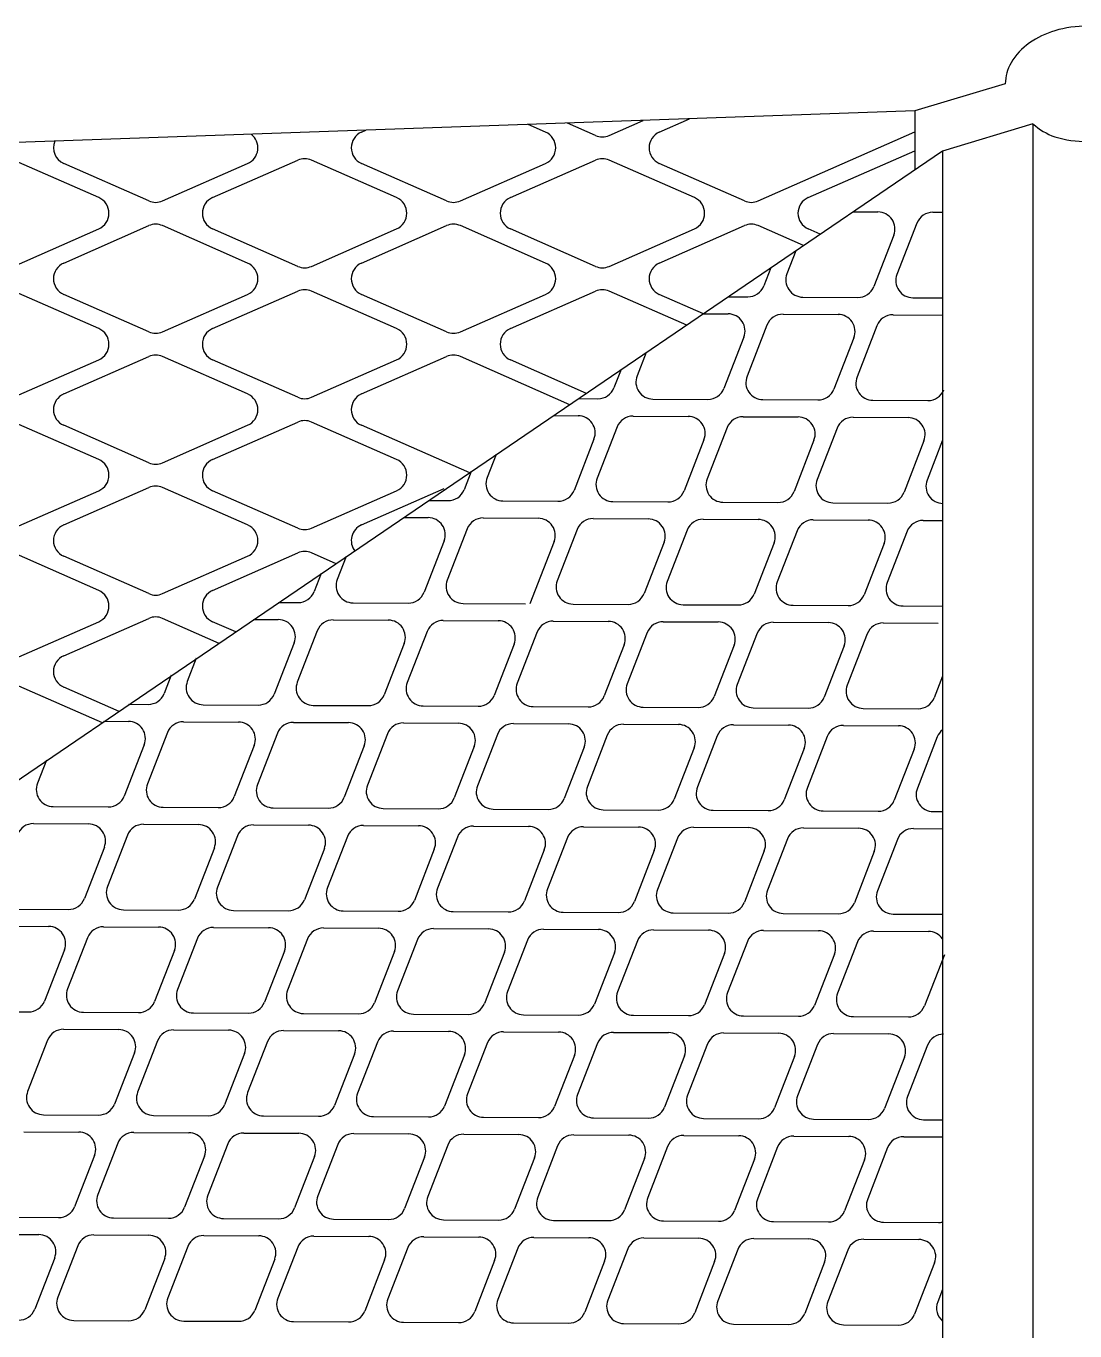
# Model space of a CAD drawing. Header units: millimetres. Extents: x 200 to 163856, y 0 to 163394.
# Drawn here: x 9710.1 to 9824.9, y 1988.7 to 2131.6 of the extents above; entities that cross this region are included whole.
import ezdxf

# ---------------------------------------------------------------- set-up
doc = ezdxf.new("R2010")
doc.units = ezdxf.units.MM
doc.header["$LTSCALE"] = 10
doc.layers.add('4', color=4, linetype='Continuous')
doc.layers.add('HAT', color=5, linetype='Continuous')

msp = doc.modelspace()

# ---------------------------------------------------------------- linework, layer by layer
at = {"layer": '4', "extrusion": (0, 0.75072, -0.660621)}
for p, q in [((9817.32288, 2125.25816), (9807.42788, 2122.2864)), ((9807.42788, 2122.2864), (9657.70256, 2117.02527)), ((9820.34579, 2120.86546), (9810.45078, 2117.89371)), ((9810.45078, 2117.89371), (9706.01376, 2046.82247))]:
    msp.add_line(p, q, dxfattribs=at)
at = {"layer": '4'}
for p, q in [((9807.42788, 2122.2864), (9807.42788, 2115.83657)), ((9820.34579, 2120.86546), (9820.34579, 1965.1241)), ((9810.45078, 2117.89371), (9810.45078, 1958.92368))]:
    msp.add_line(p, q, dxfattribs=at)
msp.add_lwpolyline([(9820.34579, 2120.86546, 0.088713631), (9822.75042, 2119.44668, 0.070947257), (9826.31387, 2118.93849, 0.070947257), (9829.87732, 2119.44668, 0.082523544), (9832.67146, 2120.78948, 0.106807954), (9834.67951, 2122.96528, 0.133921085), (9835.30486, 2125.25816, 0.133921085), (9834.67951, 2127.55103, 0.106807954), (9832.67146, 2129.72683, 0.082523544), (9829.87732, 2131.06963, 0.070947257), (9826.31387, 2131.57782, 0.070947257), (9822.75042, 2131.06963, 0.082523544), (9819.95628, 2129.72683, 0.106807954), (9817.94823, 2127.55103, 0.133921085), (9817.32288, 2125.25816, 0.131413145)], format="xyb", dxfattribs=at)
at = {"layer": 'HAT'}
for p, q in [((9766.95704, 2119.96501), (9765.06252, 2120.79774)), ((9772.43756, 2119.6042), (9769.37724, 2120.94935)), ((9773.94652, 2119.6042), (9777.66977, 2121.24074)), ((9779.42703, 2119.96501), (9782.73429, 2121.4187)), ((9746.80947, 2119.96501), (9747.28263, 2120.17298)), ((9790.2553, 2112.43574), (9807.42788, 2119.98388)), ((9795.73581, 2112.79655), (9807.42788, 2117.93575)), ((9718.0307, 2112.79655), (9708.7114, 2116.89281)), ((9723.51121, 2112.43574), (9714.19191, 2116.532)), ((9725.02018, 2112.43574), (9734.33948, 2116.532)), ((9730.50069, 2112.79655), (9739.81999, 2116.89281)), ((9750.64826, 2112.79655), (9741.32896, 2116.89281)), ((9756.12878, 2112.43574), (9746.80947, 2116.532)), ((9757.63774, 2112.43574), (9766.95704, 2116.532)), ((9763.11825, 2112.79655), (9772.43756, 2116.89281)), ((9783.26582, 2112.79655), (9773.94652, 2116.89281)), ((9788.74634, 2112.43574), (9779.42703, 2116.532)), ((9800.65962, 2111.23938), (9803.37266, 2111.22422)), ((9809.39604, 2111.19056), (9810.45078, 2111.18466)), ((9708.7114, 2105.26727), (9718.0307, 2109.36354)), ((9714.19191, 2105.62808), (9723.51121, 2109.72435)), ((9734.33948, 2105.62808), (9725.02018, 2109.72435)), ((9739.81999, 2105.26727), (9730.50069, 2109.36354)), ((9741.32896, 2105.26727), (9750.64826, 2109.36354)), ((9746.80947, 2105.62808), (9756.12878, 2109.72435)), ((9766.95704, 2105.62808), (9757.63774, 2109.72435)), ((9772.43756, 2105.26727), (9763.11825, 2109.36354)), ((9773.94652, 2105.26727), (9783.26582, 2109.36354)), ((9779.42703, 2105.62808), (9788.74634, 2109.72435)), ((9795.23182, 2107.53693), (9790.2553, 2109.72435)), ((9797.06041, 2108.78132), (9795.73581, 2109.36354)), ((9807.63838, 2109.99601), (9805.45252, 2104.38313)), ((9805.10936, 2108.66883), (9802.9235, 2103.05596)), ((9794.39029, 2106.97859), (9793.40574, 2104.45046)), ((9791.65388, 2105.11885), (9790.87673, 2103.12328)), ((9718.0307, 2098.45962), (9708.7114, 2102.55588)), ((9723.51121, 2098.09881), (9714.19191, 2102.19508)), ((9725.02018, 2098.09881), (9734.33948, 2102.19508)), ((9730.50069, 2098.45962), (9739.81999, 2102.55588)), ((9750.64826, 2098.45962), (9741.32896, 2102.55588)), ((9756.12878, 2098.09881), (9746.80947, 2102.19508)), ((9757.63774, 2098.09881), (9766.95704, 2102.19508)), ((9763.11825, 2098.45962), (9772.43756, 2102.55588)), ((9782.43173, 2098.82624), (9773.94652, 2102.55588)), ((9784.26031, 2100.07063), (9779.42703, 2102.19508)), ((9786.97754, 2101.94069), (9789.11906, 2101.92873)), ((9795.14245, 2101.89507), (9801.16584, 2101.86141)), ((9807.18923, 2101.82774), (9810.45078, 2101.80952)), ((9784.24112, 2100.08096), (9786.95416, 2100.0658)), ((9792.97755, 2100.03214), (9799.00093, 2099.99847)), ((9805.02432, 2099.96481), (9810.45078, 2099.93449)), ((9791.21988, 2098.83758), (9789.03402, 2093.22471)), ((9803.26666, 2098.77026), (9801.0808, 2093.15739)), ((9788.69087, 2097.51041), (9786.50501, 2091.89753)), ((9800.73764, 2097.44309), (9798.55178, 2091.83021)), ((9708.7114, 2090.93035), (9718.0307, 2095.02661)), ((9714.19191, 2091.29115), (9723.51121, 2095.38742)), ((9734.33948, 2091.29115), (9725.02018, 2095.38742)), ((9739.81999, 2090.93035), (9730.50069, 2095.02661)), ((9741.32896, 2090.93035), (9750.64826, 2095.02661)), ((9746.80947, 2091.29115), (9756.12878, 2095.38742)), ((9769.63163, 2090.11555), (9757.63774, 2095.38742)), ((9771.46022, 2091.35993), (9763.11825, 2095.02661)), ((9777.9718, 2095.82017), (9776.98725, 2093.29203)), ((9775.23538, 2093.96043), (9774.45823, 2091.96486)), ((9770.55904, 2090.78227), (9772.70057, 2090.7703)), ((9778.72396, 2090.73664), (9784.74734, 2090.70298)), ((9790.77073, 2090.66932), (9796.79412, 2090.63566)), ((9802.8175, 2090.602), (9808.84089, 2090.56834)), ((9718.0307, 2084.12269), (9708.7114, 2088.21895)), ((9723.51121, 2083.76188), (9714.19191, 2087.85815)), ((9725.02018, 2083.76188), (9734.33948, 2087.85815)), ((9730.50069, 2084.12269), (9739.81999, 2088.21895)), ((9750.64826, 2084.12269), (9741.32896, 2088.21895)), ((9758.66012, 2082.64924), (9746.80947, 2087.85815)), ((9767.82263, 2088.92253), (9770.53566, 2088.90737)), ((9774.80139, 2087.67916), (9772.61553, 2082.06629)), ((9776.55905, 2088.87371), (9782.58244, 2088.84005)), ((9786.84816, 2087.61184), (9784.6623, 2081.99897)), ((9788.60583, 2088.80639), (9794.62921, 2088.77273)), ((9800.6526, 2088.73907), (9806.67599, 2088.70541)), ((9772.27237, 2086.35198), (9770.08651, 2080.73911)), ((9784.31915, 2086.28466), (9782.13328, 2080.67179)), ((9796.36592, 2086.21734), (9794.18006, 2080.60447)), ((9798.89494, 2087.54452), (9796.70908, 2081.93164)), ((9810.45078, 2086.21659), (9808.75585, 2081.86432)), ((9808.41269, 2086.15002), (9806.22683, 2080.53715)), ((9761.5533, 2084.66174), (9760.56875, 2082.13361)), ((9758.81689, 2082.80201), (9758.03974, 2080.80643)), ((9708.7114, 2076.59342), (9718.0307, 2080.68968)), ((9714.19191, 2076.95423), (9723.51121, 2081.05049)), ((9734.33948, 2076.95423), (9725.02018, 2081.05049)), ((9739.81999, 2076.59342), (9730.50069, 2080.68968)), ((9741.32896, 2076.59342), (9750.64826, 2080.68968)), ((9746.80947, 2076.95423), (9755.8576, 2080.9313)), ((9754.14055, 2079.62385), (9756.28207, 2079.61188)), ((9762.30546, 2079.57822), (9768.32885, 2079.54456)), ((9774.35223, 2079.5109), (9780.37562, 2079.47724)), ((9786.39901, 2079.44358), (9792.4224, 2079.40992)), ((9798.44578, 2079.37625), (9804.46917, 2079.34259)), ((9751.40413, 2077.76411), (9754.11717, 2077.74895)), ((9760.14056, 2077.71529), (9766.16394, 2077.68163)), ((9772.18733, 2077.64797), (9778.21072, 2077.61431)), ((9758.38289, 2076.52074), (9756.19703, 2070.90786)), ((9770.42967, 2076.45341), (9768.24381, 2070.84054)), ((9782.47644, 2076.38609), (9780.29058, 2070.77322)), ((9784.2341, 2077.58064), (9790.25749, 2077.54698)), ((9794.52322, 2076.31877), (9792.33735, 2070.7059)), ((9796.28088, 2077.51332), (9802.30427, 2077.47966)), ((9806.56999, 2076.25145), (9804.38413, 2070.63858)), ((9808.32765, 2077.446), (9810.45078, 2077.43414)), ((9755.85388, 2075.19356), (9753.66802, 2069.58069)), ((9767.90065, 2075.12624), (9765.2466, 2068.31115)), ((9779.94742, 2075.05892), (9777.76156, 2069.44604)), ((9791.9942, 2074.99159), (9789.80834, 2069.37872)), ((9804.04097, 2074.92427), (9801.85511, 2069.3114)), ((9718.0307, 2069.78576), (9708.7114, 2073.88203)), ((9723.51121, 2069.42495), (9714.19191, 2073.52122)), ((9725.02018, 2069.42495), (9734.33948, 2073.52122)), ((9730.50069, 2069.78576), (9739.81999, 2073.88203)), ((9744.03144, 2072.69416), (9741.32896, 2073.88203)), ((9745.13481, 2073.50332), (9744.15026, 2070.97518)), ((9742.39839, 2071.64358), (9741.62124, 2069.64801)), ((9737.72205, 2068.46542), (9739.86358, 2068.45346)), ((9745.88697, 2068.41979), (9751.91035, 2068.38613)), ((9757.93374, 2068.35247), (9764.76946, 2068.31427)), ((9769.98051, 2068.28515), (9776.0039, 2068.25149)), ((9782.02729, 2068.21783), (9788.05067, 2068.18417)), ((9794.07406, 2068.15051), (9800.09745, 2068.11685)), ((9806.12084, 2068.08319), (9810.45078, 2068.05899)), ((9708.7114, 2062.25649), (9718.0307, 2066.35276)), ((9714.19191, 2062.6173), (9723.51121, 2066.71356)), ((9731.23134, 2063.98347), (9725.02018, 2066.71356)), ((9733.05992, 2065.22785), (9730.50069, 2066.35276)), ((9734.98563, 2066.60569), (9737.69867, 2066.59052)), ((9743.72206, 2066.55686), (9749.74545, 2066.5232)), ((9755.76883, 2066.48954), (9761.79222, 2066.45588)), ((9767.81561, 2066.42222), (9773.839, 2066.38856)), ((9779.86238, 2066.3549), (9785.88577, 2066.32124)), ((9791.90916, 2066.28758), (9797.93254, 2066.25392)), ((9803.95593, 2066.22026), (9809.97932, 2066.1866)), ((9741.9644, 2065.36231), (9739.77854, 2059.74944)), ((9754.01117, 2065.29499), (9751.82531, 2059.68212)), ((9766.05795, 2065.22767), (9763.87209, 2059.6148)), ((9778.10472, 2065.16035), (9775.91886, 2059.54748)), ((9790.15149, 2065.09303), (9787.96563, 2059.48015)), ((9802.19827, 2065.02571), (9800.01241, 2059.41283)), ((9739.43538, 2064.03513), (9737.24952, 2058.42226)), ((9751.48215, 2063.96781), (9749.29629, 2058.35494)), ((9763.52893, 2063.90049), (9761.34307, 2058.28762)), ((9775.5757, 2063.83317), (9773.38984, 2058.2203)), ((9787.62248, 2063.76585), (9785.43662, 2058.15298)), ((9799.66925, 2063.69853), (9797.48339, 2058.08566)), ((9728.71631, 2062.3449), (9727.73176, 2059.81676)), ((9725.9799, 2060.48516), (9725.20275, 2058.48958)), ((9718.43124, 2055.27278), (9708.7114, 2059.5451)), ((9720.25983, 2056.51716), (9714.19191, 2059.18429)), ((9810.45078, 2060.38231), (9809.53016, 2058.01833)), ((9721.30356, 2057.307), (9723.44508, 2057.29503)), ((9729.46847, 2057.26137), (9735.49186, 2057.22771)), ((9741.51524, 2057.19405), (9747.53863, 2057.16039)), ((9753.56202, 2057.12673), (9759.58541, 2057.09307)), ((9765.60879, 2057.05941), (9771.63218, 2057.02575)), ((9777.65557, 2056.99209), (9783.67895, 2056.95843)), ((9789.70234, 2056.92476), (9795.72573, 2056.8911)), ((9801.74911, 2056.85744), (9807.7725, 2056.82378)), ((9718.56714, 2055.44726), (9721.28018, 2055.4321)), ((9727.30356, 2055.39844), (9733.32695, 2055.36478)), ((9739.35034, 2055.33112), (9745.37373, 2055.29746)), ((9751.39711, 2055.2638), (9757.4205, 2055.23014)), ((9763.44389, 2055.19648), (9769.46727, 2055.16282)), ((9775.49066, 2055.12915), (9781.51405, 2055.09549)), ((9787.53744, 2055.06183), (9793.56082, 2055.02817)), ((9799.58421, 2054.99451), (9805.6076, 2054.96085)), ((9725.5459, 2054.20389), (9723.36004, 2048.59102)), ((9737.59268, 2054.13657), (9735.40682, 2048.52369)), ((9749.63945, 2054.06925), (9747.45359, 2048.45637)), ((9761.68622, 2054.00192), (9759.50036, 2048.38905)), ((9773.733, 2053.9346), (9771.54714, 2048.32173)), ((9785.77977, 2053.86728), (9783.59391, 2048.25441)), ((9797.82655, 2053.79996), (9795.64069, 2048.18709)), ((9809.87332, 2053.73264), (9807.68746, 2048.11977)), ((9723.01688, 2052.87671), (9720.83102, 2047.26384)), ((9735.06366, 2052.80939), (9732.8778, 2047.19652)), ((9747.11043, 2052.74207), (9744.92457, 2047.1292)), ((9759.15721, 2052.67475), (9756.97135, 2047.06187)), ((9771.20398, 2052.60743), (9769.01812, 2046.99455)), ((9783.25076, 2052.5401), (9781.0649, 2046.92723)), ((9795.29753, 2052.47278), (9793.11167, 2046.85991)), ((9807.3443, 2052.40546), (9805.15844, 2046.79259)), ((9712.29782, 2051.18647), (9711.31327, 2048.65834)), ((9713.04997, 2046.10295), (9719.07336, 2046.06929)), ((9725.09675, 2046.03563), (9731.12014, 2046.00197)), ((9737.14352, 2045.9683), (9743.16691, 2045.93464)), ((9749.1903, 2045.90098), (9755.21368, 2045.86732)), ((9761.23707, 2045.83366), (9767.26046, 2045.8)), ((9773.28385, 2045.76634), (9779.30723, 2045.73268)), ((9785.33062, 2045.69902), (9791.35401, 2045.66536)), ((9797.37739, 2045.6317), (9803.40078, 2045.59804)), ((9809.42417, 2045.56438), (9810.45078, 2045.55864)), ((9710.88507, 2044.24002), (9716.90846, 2044.20636)), ((9722.93184, 2044.17269), (9728.95523, 2044.13903)), ((9734.97862, 2044.10537), (9741.002, 2044.07171)), ((9747.02539, 2044.03805), (9753.04878, 2044.00439)), ((9759.07217, 2043.97073), (9765.09555, 2043.93707)), ((9771.11894, 2043.90341), (9777.14233, 2043.86975)), ((9783.16571, 2043.83609), (9789.1891, 2043.80243)), ((9795.21249, 2043.76877), (9801.23588, 2043.73511)), ((9807.25926, 2043.70145), (9810.45078, 2043.68361)), ((9721.17418, 2042.97814), (9718.98832, 2037.36527)), ((9733.22095, 2042.91082), (9731.03509, 2037.29795)), ((9745.26773, 2042.8435), (9743.08187, 2037.23063)), ((9757.3145, 2042.77618), (9755.12864, 2037.16331)), ((9769.36128, 2042.70886), (9767.17542, 2037.09598)), ((9781.40805, 2042.64154), (9779.22219, 2037.02866)), ((9793.45483, 2042.57422), (9791.26896, 2036.96134)), ((9805.5016, 2042.50689), (9803.31574, 2036.89402)), ((9718.64516, 2041.65097), (9716.4593, 2036.03809)), ((9730.69194, 2041.58364), (9728.50608, 2035.97077)), ((9742.73871, 2041.51632), (9740.55285, 2035.90345)), ((9754.78549, 2041.449), (9752.59963, 2035.83613)), ((9766.83226, 2041.38168), (9764.6464, 2035.76881)), ((9778.87903, 2041.31436), (9776.69317, 2035.70149)), ((9790.92581, 2041.24704), (9788.73995, 2035.63417)), ((9802.97258, 2041.17972), (9800.78672, 2035.56684)), ((9708.67825, 2034.8772), (9714.70164, 2034.84354)), ((9720.72503, 2034.80988), (9726.74841, 2034.77622)), ((9732.7718, 2034.74256), (9738.79519, 2034.7089)), ((9744.81858, 2034.67524), (9750.84196, 2034.64158)), ((9756.86535, 2034.60792), (9762.88874, 2034.57426)), ((9768.91212, 2034.5406), (9774.93551, 2034.50694)), ((9780.9589, 2034.47327), (9786.98228, 2034.43961)), ((9793.00567, 2034.40595), (9799.02906, 2034.37229)), ((9805.05245, 2034.33863), (9810.45078, 2034.30846)), ((9706.51335, 2033.01427), (9712.53674, 2032.98061)), ((9718.56012, 2032.94695), (9724.58351, 2032.91329)), ((9730.6069, 2032.87963), (9736.63028, 2032.84597)), ((9742.65367, 2032.81231), (9748.67706, 2032.77865)), ((9754.70044, 2032.74499), (9760.72383, 2032.71133)), ((9766.74722, 2032.67766), (9772.77061, 2032.644)), ((9778.79399, 2032.61034), (9784.81738, 2032.57668)), ((9790.84077, 2032.54302), (9796.86415, 2032.50936)), ((9802.88754, 2032.4757), (9808.91093, 2032.44204)), ((9716.80246, 2031.7524), (9714.6166, 2026.13952)), ((9728.84923, 2031.68508), (9726.66337, 2026.0722)), ((9740.89601, 2031.61775), (9738.71015, 2026.00488)), ((9752.94278, 2031.55043), (9750.75692, 2025.93756)), ((9764.98956, 2031.48311), (9762.8037, 2025.87024)), ((9777.03633, 2031.41579), (9774.85047, 2025.80292)), ((9789.0831, 2031.34847), (9786.89724, 2025.7356)), ((9801.12988, 2031.28115), (9798.94402, 2025.66828)), ((9714.27344, 2030.42522), (9712.08758, 2024.81235)), ((9726.32022, 2030.3579), (9724.13436, 2024.74503)), ((9738.36699, 2030.29058), (9736.18113, 2024.67771)), ((9750.41376, 2030.22326), (9748.2279, 2024.61038)), ((9762.46054, 2030.15594), (9760.27468, 2024.54306)), ((9774.50731, 2030.08861), (9772.32145, 2024.47574)), ((9786.55409, 2030.02129), (9784.36823, 2024.40842)), ((9798.60086, 2029.95397), (9796.415, 2024.3411)), ((9810.64764, 2029.88665), (9808.46177, 2024.27378)), ((9704.30653, 2023.65146), (9710.32992, 2023.6178)), ((9716.35331, 2023.58414), (9722.37669, 2023.55047)), ((9728.40008, 2023.51681), (9734.42347, 2023.48315)), ((9740.44685, 2023.44949), (9746.47024, 2023.41583)), ((9752.49363, 2023.38217), (9758.51702, 2023.34851)), ((9764.5404, 2023.31485), (9770.56379, 2023.28119)), ((9776.58718, 2023.24753), (9782.61056, 2023.21387)), ((9788.63395, 2023.18021), (9794.65734, 2023.14655)), ((9800.68072, 2023.11289), (9806.70411, 2023.07923)), ((9712.43074, 2020.52665), (9710.24488, 2014.91378)), ((9714.1884, 2021.7212), (9720.21179, 2021.68754)), ((9724.47751, 2020.45933), (9722.29165, 2014.84646)), ((9726.23518, 2021.65388), (9732.25856, 2021.62022)), ((9738.28195, 2021.58656), (9744.30534, 2021.5529)), ((9750.32872, 2021.51924), (9756.35211, 2021.48558)), ((9762.3755, 2021.45192), (9768.39888, 2021.41826)), ((9774.42227, 2021.3846), (9780.44566, 2021.35094)), ((9786.46905, 2021.31728), (9792.49243, 2021.28362)), ((9798.51582, 2021.24996), (9804.53921, 2021.2163)), ((9721.9485, 2019.13215), (9719.76263, 2013.51928)), ((9733.99527, 2019.06483), (9731.80941, 2013.45196)), ((9736.52429, 2020.39201), (9734.33843, 2014.77914)), ((9748.57106, 2020.32469), (9746.3852, 2014.71182)), ((9760.61783, 2020.25737), (9758.43197, 2014.64449)), ((9772.66461, 2020.19005), (9770.47875, 2014.57717)), ((9784.71138, 2020.12272), (9782.52552, 2014.50985)), ((9796.75816, 2020.0554), (9794.5723, 2014.44253)), ((9808.80493, 2019.98808), (9806.61907, 2014.37521)), ((9746.04204, 2018.99751), (9743.85618, 2013.38464)), ((9758.08882, 2018.93019), (9755.90296, 2013.31732)), ((9770.13559, 2018.86287), (9767.94973, 2013.25)), ((9782.18237, 2018.79555), (9779.99651, 2013.18268)), ((9794.22914, 2018.72823), (9792.04328, 2013.11535)), ((9806.27591, 2018.66091), (9804.09005, 2013.04803)), ((9711.98158, 2012.35839), (9718.00497, 2012.32473)), ((9724.02836, 2012.29107), (9730.05175, 2012.25741)), ((9736.07513, 2012.22375), (9742.09852, 2012.19009)), ((9748.12191, 2012.15643), (9754.14529, 2012.12277)), ((9760.16868, 2012.08911), (9766.19207, 2012.05544)), ((9772.21546, 2012.02178), (9778.23884, 2011.98812)), ((9784.26223, 2011.95446), (9790.28562, 2011.9208)), ((9796.309, 2011.88714), (9802.33239, 2011.85348)), ((9709.81668, 2010.49546), (9715.84007, 2010.4618)), ((9808.35578, 2011.81982), (9810.45078, 2011.80811)), ((9720.10579, 2009.23359), (9717.91993, 2003.62071)), ((9721.86345, 2010.42814), (9727.88684, 2010.39448)), ((9732.15257, 2009.16626), (9729.9667, 2003.55339)), ((9733.91023, 2010.36082), (9739.93362, 2010.32716)), ((9744.19934, 2009.09894), (9742.01348, 2003.48607)), ((9745.957, 2010.2935), (9751.98039, 2010.25983)), ((9756.24611, 2009.03162), (9754.06025, 2003.41875)), ((9758.00378, 2010.22617), (9764.02716, 2010.19251)), ((9770.05055, 2010.15885), (9776.07394, 2010.12519)), ((9782.09732, 2010.09153), (9788.12071, 2010.05787)), ((9794.1441, 2010.02421), (9800.16749, 2009.99055)), ((9806.19087, 2009.95689), (9810.45078, 2009.93308)), ((9717.57677, 2007.90641), (9715.39091, 2002.29354)), ((9729.62355, 2007.83909), (9727.43769, 2002.22622)), ((9741.67032, 2007.77177), (9739.48446, 2002.15889)), ((9753.7171, 2007.70445), (9751.53124, 2002.09157)), ((9765.76387, 2007.63712), (9763.57801, 2002.02425)), ((9768.29289, 2008.9643), (9766.10703, 2003.35143)), ((9780.33966, 2008.89698), (9778.1538, 2003.28411)), ((9792.38644, 2008.82966), (9790.20058, 2003.21679)), ((9804.43321, 2008.76234), (9802.24735, 2003.14946)), ((9777.81064, 2007.5698), (9775.62478, 2001.95693)), ((9789.85742, 2007.50248), (9787.67156, 2001.88961)), ((9801.90419, 2007.43516), (9799.71833, 2001.82229)), ((9707.60986, 2001.13265), (9713.63325, 2001.09898)), ((9719.65664, 2001.06532), (9725.68002, 2001.03166)), ((9731.70341, 2000.998), (9737.7268, 2000.96434)), ((9743.75019, 2000.93068), (9749.77357, 2000.89702)), ((9755.79696, 2000.86336), (9761.82035, 2000.8297)), ((9767.84373, 2000.79604), (9773.86712, 2000.76238)), ((9779.89051, 2000.72872), (9785.9139, 2000.69506)), ((9791.93728, 2000.6614), (9797.96067, 2000.62774)), ((9803.98406, 2000.59408), (9810.00744, 2000.56041)), ((9705.44496, 1999.26971), (9711.46835, 1999.23605)), ((9717.49173, 1999.20239), (9723.51512, 1999.16873)), ((9729.53851, 1999.13507), (9735.56189, 1999.10141)), ((9741.58528, 1999.06775), (9747.60867, 1999.03409)), ((9715.73407, 1998.00784), (9713.54821, 1992.39497)), ((9727.78084, 1997.94052), (9725.59498, 1992.32765)), ((9739.82762, 1997.8732), (9737.64176, 1992.26033)), ((9751.87439, 1997.80588), (9749.68853, 1992.193)), ((9753.63206, 1999.00043), (9759.65544, 1998.96677)), ((9763.92117, 1997.73856), (9761.73531, 1992.12568)), ((9765.67883, 1998.93311), (9771.70222, 1998.89945)), ((9775.96794, 1997.67123), (9773.78208, 1992.05836)), ((9777.7256, 1998.86579), (9783.74899, 1998.83213)), ((9788.01471, 1997.60391), (9785.82885, 1991.99104)), ((9789.77238, 1998.79847), (9795.79576, 1998.7648)), ((9801.81915, 1998.73114), (9807.84254, 1998.69748)), ((9713.20505, 1996.68066), (9711.01919, 1991.06779)), ((9725.25183, 1996.61334), (9723.06597, 1991.00047)), ((9737.2986, 1996.54602), (9735.11274, 1990.93315)), ((9749.34538, 1996.4787), (9747.15951, 1990.86583)), ((9761.39215, 1996.41138), (9759.20629, 1990.79851)), ((9773.43892, 1996.34406), (9771.25306, 1990.73119)), ((9785.4857, 1996.27674), (9783.29984, 1990.66386)), ((9797.53247, 1996.20942), (9795.34661, 1990.59654)), ((9800.06149, 1997.53659), (9797.87563, 1991.92372)), ((9809.57925, 1996.14209), (9807.39339, 1990.52922)), ((9810.45078, 1993.21318), (9809.9224, 1991.8564)), ((9715.28492, 1989.83958), (9721.3083, 1989.80592)), ((9727.33169, 1989.77226), (9733.35508, 1989.7386)), ((9739.37846, 1989.70494), (9745.40185, 1989.67128)), ((9751.42524, 1989.63762), (9757.44863, 1989.60395)), ((9763.47201, 1989.57029), (9769.4954, 1989.53663)), ((9775.51879, 1989.50297), (9781.54217, 1989.46931)), ((9787.56556, 1989.43565), (9793.58895, 1989.40199)), ((9799.61234, 1989.36833), (9805.63572, 1989.33467))]:
    msp.add_line(p, q, dxfattribs=at)
for centre, start, end in [((9733.585, 2118.24851), 293.7277118, 52.2956156), ((9747.56395, 2118.24851), 113.7277118, 246.2722882), ((9766.20256, 2118.24851), 293.7277118, 66.2722882), ((9773.19204, 2121.32071), 246.2722882, 293.7277118), ((9780.18152, 2118.24851), 113.7277118, 246.2722882), ((9714.94639, 2118.24851), 157.169692, 246.2722882), ((9740.57448, 2115.17631), 66.2722882, 113.7277118), ((9773.19204, 2115.17631), 66.2722882, 113.7277119), ((9717.27622, 2111.08004), 293.7277118, 66.2722882), ((9724.2657, 2114.15224), 246.2722882, 293.7277118), ((9731.25517, 2111.08004), 113.7277118, 246.2722882), ((9749.89378, 2111.08004), 293.7277118, 66.2722882), ((9756.88326, 2114.15224), 246.2722882, 293.7277118), ((9763.87273, 2111.08004), 113.7277118, 246.2722882), ((9782.51134, 2111.08004), 293.7277118, 66.2722882), ((9789.50082, 2114.15224), 246.2722882, 293.7277118), ((9796.4903, 2111.08004), 113.7277118, 246.2722882), ((9803.36218, 2109.34925), 338.722217, 89.6798161), ((9809.38556, 2109.31559), 89.6798161, 158.722217), ((9724.2657, 2108.00784), 66.2722882, 113.7277118), ((9756.88326, 2108.00784), 66.2722882, 113.7277118), ((9789.50082, 2108.00784), 66.2722882, 113.7277118), ((9714.94639, 2103.91158), 113.7277118, 246.2722882), ((9733.585, 2103.91158), 293.7277118, 66.2722882), ((9740.57448, 2106.98378), 246.2722882, 293.7277118), ((9747.56395, 2103.91158), 113.7277118, 246.2722882), ((9766.20256, 2103.91158), 293.7277118, 66.2722882), ((9773.19204, 2106.98378), 246.2722882, 293.7277117), ((9780.18152, 2103.91158), 113.7277118, 246.2722882), ((9795.15293, 2103.77004), 158.722217, 269.6798161), ((9807.1997, 2103.70272), 158.722217, 269.6798161), ((9740.57448, 2100.83938), 66.2722882, 113.7277118), ((9773.19204, 2100.83938), 66.2722882, 113.7277118), ((9789.12954, 2103.8037), 269.6798161, 338.722217), ((9801.17632, 2103.73638), 269.6798161, 338.722217), ((9786.94368, 2098.19082), 338.722217, 89.6798161), ((9792.96707, 2098.15716), 89.6798161, 158.722217), ((9798.99046, 2098.1235), 338.722217, 89.6798161), ((9805.01384, 2098.08984), 89.6798161, 158.722217), ((9717.27622, 2096.74311), 293.7277118, 66.2722882), ((9724.2657, 2099.81531), 246.2722882, 293.7277118), ((9731.25517, 2096.74311), 113.7277118, 246.2722882), ((9749.89378, 2096.74311), 293.7277118, 66.2722882), ((9756.88326, 2099.81531), 246.2722883, 293.7277118), ((9763.87273, 2096.74311), 113.7277118, 246.2722882), ((9724.2657, 2093.67092), 66.2722882, 113.7277118), ((9756.88326, 2093.67092), 66.2722882, 113.7277118), ((9772.71105, 2092.64527), 269.6798161, 338.722217), ((9778.73443, 2092.61161), 158.722217, 269.6798161), ((9784.75782, 2092.57795), 269.6798161, 338.722217), ((9790.78121, 2092.54429), 158.722217, 269.6798161), ((9802.82798, 2092.47697), 158.722217, 269.6798161), ((9714.94639, 2089.57465), 113.7277118, 246.2722882), ((9733.585, 2089.57465), 293.7277118, 66.2722882), ((9740.57448, 2092.64685), 246.2722882, 293.7277117), ((9747.56395, 2089.57465), 113.7277118, 246.2722882), ((9796.8046, 2092.51063), 269.6798161, 338.722217), ((9808.85137, 2092.44331), 269.6798161, 338.722217), ((9740.57448, 2086.50245), 66.2722882, 113.7277118), ((9770.52519, 2087.0324), 338.722217, 89.6798161), ((9776.54857, 2086.99874), 89.6798161, 158.722217), ((9782.57196, 2086.96508), 338.722217, 89.6798161), ((9788.59535, 2086.93142), 89.6798161, 158.722217), ((9794.61873, 2086.89776), 338.722217, 89.6798161), ((9800.64212, 2086.8641), 89.6798161, 158.722217), ((9806.66551, 2086.83044), 338.722217, 89.6798161), ((9717.27622, 2082.40619), 293.7277118, 66.2722882), ((9724.2657, 2085.47839), 246.2722882, 293.7277118), ((9731.25517, 2082.40619), 113.7277118, 246.2722882), ((9749.89378, 2082.40619), 293.7277118, 66.2722882), ((9762.31594, 2081.45319), 158.722217, 269.6798161), ((9774.36271, 2081.38587), 158.722217, 269.6798161), ((9786.40949, 2081.31855), 158.722217, 269.6798161), ((9798.45626, 2081.25123), 158.722217, 269.6798161), ((9724.2657, 2079.33399), 66.2722882, 113.7277118), ((9756.29255, 2081.48685), 269.6798161, 338.722217), ((9768.33933, 2081.41953), 269.6798161, 338.722217), ((9780.3861, 2081.35221), 269.6798161, 338.722217), ((9792.43287, 2081.28489), 269.6798161, 338.722217), ((9804.47965, 2081.21756), 269.6798161, 338.722217), ((9810.50304, 2081.1839), 158.722217, 269.6798161), ((9754.10669, 2075.87398), 338.722217, 89.6798161), ((9760.13008, 2075.84032), 89.6798161, 158.722217), ((9766.15346, 2075.80666), 338.722217, 89.6798161), ((9772.17685, 2075.773), 89.6798161, 158.722217), ((9778.20024, 2075.73933), 338.722217, 89.6798161), ((9714.94639, 2075.23772), 113.7277118, 246.2722882), ((9733.585, 2075.23772), 293.7277118, 66.2722882), ((9740.57448, 2078.30992), 246.2722882, 293.7277118), ((9747.56395, 2075.23772), 113.7277118, 217.7653636), ((9784.22363, 2075.70567), 89.6798161, 158.722217), ((9790.24701, 2075.67201), 338.722217, 89.6798161), ((9796.2704, 2075.63835), 89.6798161, 158.722217), ((9802.29379, 2075.60469), 338.722217, 89.6798161), ((9808.31717, 2075.57103), 89.6798161, 158.722217), ((9740.57448, 2072.16552), 66.2722882, 113.7277118), ((9745.89744, 2070.29477), 158.722217, 269.6798161), ((9757.94422, 2070.22744), 158.722217, 269.6798161), ((9769.99099, 2070.16012), 158.722217, 269.6798161), ((9782.03777, 2070.0928), 158.722217, 269.6798161), ((9794.08454, 2070.02548), 158.722217, 269.6798161), ((9806.13131, 2069.95816), 158.722217, 269.6798161), ((9717.27622, 2068.06926), 293.7277118, 66.2722882), ((9724.2657, 2071.14146), 246.2722884, 293.7277118), ((9731.25517, 2068.06926), 113.7277118, 246.2722882), ((9739.87406, 2070.32843), 269.6798161, 338.722217), ((9751.92083, 2070.2611), 269.6798161, 338.722217), ((9776.01438, 2070.12646), 269.6798161, 338.722217), ((9788.06115, 2070.05914), 269.6798161, 338.722217), ((9800.10793, 2069.99182), 269.6798161, 338.722217), ((9724.2657, 2064.99706), 66.2722882, 113.7277118), ((9737.6882, 2064.71555), 338.722217, 89.6798161), ((9743.71158, 2064.68189), 89.6798161, 158.722217), ((9749.73497, 2064.64823), 338.722217, 89.6798161), ((9755.75836, 2064.61457), 89.6798161, 158.722217), ((9761.78174, 2064.58091), 338.722217, 89.6798161), ((9767.80513, 2064.54725), 89.6798161, 158.722217), ((9773.82852, 2064.51359), 338.722217, 89.6798161), ((9779.8519, 2064.47993), 89.6798161, 158.722217), ((9785.87529, 2064.44627), 338.722217, 89.6798161), ((9791.89868, 2064.41261), 89.6798161, 158.722217), ((9797.92207, 2064.37895), 338.722217, 89.6798161), ((9803.94545, 2064.34529), 89.6798161, 158.722217), ((9714.94639, 2060.90079), 113.7277118, 246.2722882), ((9729.47895, 2059.13634), 158.722217, 269.6798161), ((9741.52572, 2059.06902), 158.722217, 269.6798161), ((9753.5725, 2059.0017), 158.722217, 269.6798161), ((9765.61927, 2058.93438), 158.722217, 269.6798161), ((9777.66604, 2058.86706), 158.722217, 269.6798161), ((9789.71282, 2058.79974), 158.722217, 269.6798161), ((9801.75959, 2058.73241), 158.722217, 269.6798161), ((9723.45556, 2059.17), 269.6798161, 338.722217), ((9735.50233, 2059.10268), 269.6798161, 338.722217), ((9747.54911, 2059.03536), 269.6798161, 338.722217), ((9759.59588, 2058.96804), 269.6798161, 338.722217), ((9771.64266, 2058.90072), 269.6798161, 338.722217), ((9783.68943, 2058.8334), 269.6798161, 338.722217), ((9795.73621, 2058.76607), 269.6798161, 338.722217), ((9807.78298, 2058.69875), 269.6798161, 338.722217), ((9721.2697, 2053.55713), 338.722217, 89.6798161), ((9727.29309, 2053.52347), 89.6798161, 158.722217), ((9733.31647, 2053.48981), 338.722217, 89.6798161), ((9739.33986, 2053.45615), 89.6798161, 158.722217), ((9745.36325, 2053.42249), 338.722217, 89.6798161), ((9751.38664, 2053.38883), 89.6798161, 158.722217), ((9757.41002, 2053.35517), 338.722217, 89.6798161), ((9763.43341, 2053.32151), 89.6798161, 158.722217), ((9769.4568, 2053.28784), 338.722217, 89.6798161), ((9775.48018, 2053.25418), 89.6798161, 158.722217), ((9781.50357, 2053.22052), 338.722217, 89.6798161), ((9787.52696, 2053.18686), 89.6798161, 158.722217), ((9793.55034, 2053.1532), 338.722217, 89.6798161), ((9799.57373, 2053.11954), 89.6798161, 158.722217), ((9805.59712, 2053.08588), 338.722217, 89.6798161), ((9811.62051, 2053.05222), 128.5979372, 158.722217), ((9713.06045, 2047.97792), 158.722217, 269.6798161), ((9725.10723, 2047.9106), 158.722217, 269.6798161), ((9737.154, 2047.84328), 158.722217, 269.6798161), ((9749.20077, 2047.77595), 158.722217, 269.6798161), ((9761.24755, 2047.70863), 158.722217, 269.6798161), ((9773.29432, 2047.64131), 158.722217, 269.6798161), ((9785.3411, 2047.57399), 158.722217, 269.6798161), ((9797.38787, 2047.50667), 158.722217, 269.6798161), ((9809.43465, 2047.43935), 158.722217, 269.6798161), ((9719.08384, 2047.94426), 269.6798161, 338.722217), ((9731.13061, 2047.87694), 269.6798161, 338.722217), ((9743.17739, 2047.80961), 269.6798161, 338.722217), ((9755.22416, 2047.74229), 269.6798161, 338.722217), ((9767.27094, 2047.67497), 269.6798161, 338.722217), ((9779.31771, 2047.60765), 269.6798161, 338.722217), ((9791.36448, 2047.54033), 269.6798161, 338.722217), ((9803.41126, 2047.47301), 269.6798161, 338.722217), ((9710.87459, 2042.36505), 89.6798161, 158.722217), ((9716.89798, 2042.33138), 338.722217, 89.6798161), ((9722.92137, 2042.29772), 89.6798161, 158.722217), ((9728.94475, 2042.26406), 338.722217, 89.6798161), ((9734.96814, 2042.2304), 89.6798161, 158.722217), ((9740.99153, 2042.19674), 338.722217, 89.6798161), ((9747.01491, 2042.16308), 89.6798161, 158.722217), ((9753.0383, 2042.12942), 338.722217, 89.6798161), ((9759.06169, 2042.09576), 89.6798161, 158.722217), ((9765.08508, 2042.0621), 338.722217, 89.6798161), ((9771.10846, 2042.02844), 89.6798161, 158.722217), ((9777.13185, 2041.99478), 338.722217, 89.6798161), ((9783.15524, 2041.96112), 89.6798161, 158.722217), ((9789.17862, 2041.92746), 338.722217, 89.6798161), ((9795.20201, 2041.8938), 89.6798161, 158.722217), ((9801.2254, 2041.86014), 338.722217, 89.6798161), ((9807.24878, 2041.82648), 89.6798161, 158.722217), ((9720.73551, 2036.68485), 158.722217, 269.6798161), ((9732.78228, 2036.61753), 158.722217, 269.6798161), ((9744.82905, 2036.55021), 158.722217, 269.6798161), ((9756.87583, 2036.48289), 158.722217, 269.6798161), ((9768.9226, 2036.41557), 158.722217, 269.6798161), ((9780.96938, 2036.34825), 158.722217, 269.6798161), ((9793.01615, 2036.28092), 158.722217, 269.6798161), ((9805.06292, 2036.2136), 158.722217, 269.6798161), ((9714.71212, 2036.71851), 269.6798161, 338.722217), ((9726.75889, 2036.65119), 269.6798161, 338.722217), ((9738.80567, 2036.58387), 269.6798161, 338.722217), ((9750.85244, 2036.51655), 269.6798161, 338.722217), ((9762.89921, 2036.44923), 269.6798161, 338.722217), ((9774.94599, 2036.38191), 269.6798161, 338.722217), ((9786.99276, 2036.31458), 269.6798161, 338.722217), ((9799.03954, 2036.24726), 269.6798161, 338.722217), ((9712.52626, 2031.10564), 338.722217, 89.6798161), ((9718.54964, 2031.07198), 89.6798161, 158.722217), ((9724.57303, 2031.03832), 338.722217, 89.6798161), ((9730.59642, 2031.00466), 89.6798161, 158.722217), ((9736.61981, 2030.971), 338.722217, 89.6798161), ((9742.64319, 2030.93734), 89.6798161, 158.722217), ((9748.66658, 2030.90368), 338.722217, 89.6798161), ((9754.68997, 2030.87002), 89.6798161, 158.722217), ((9754.68997, 2030.87002), 89.6798161, 158.722217), ((9760.71335, 2030.83635), 338.722217, 89.6798161), ((9766.73674, 2030.80269), 89.6798161, 158.722217), ((9772.76013, 2030.76903), 338.722217, 89.6798161), ((9778.78352, 2030.73537), 89.6798161, 158.722217), ((9784.8069, 2030.70171), 338.722217, 89.6798161), ((9790.83029, 2030.66805), 89.6798161, 158.722217), ((9796.85368, 2030.63439), 338.722217, 89.6798161), ((9802.87706, 2030.60073), 89.6798161, 158.722217), ((9808.90045, 2030.56707), 34.2240241, 89.6798161), ((9710.3404, 2025.49277), 269.6798161, 338.722217), ((9716.36378, 2025.45911), 158.722217, 269.6798161), ((9722.38717, 2025.42545), 269.6798161, 338.722217), ((9728.41056, 2025.39178), 158.722217, 269.6798161), ((9740.45733, 2025.32446), 158.722217, 269.6798161), ((9752.50411, 2025.25714), 158.722217, 269.6798161), ((9764.55088, 2025.18982), 158.722217, 269.6798161), ((9776.59765, 2025.1225), 158.722217, 269.6798161), ((9788.64443, 2025.05518), 158.722217, 269.6798161), ((9800.6912, 2024.98786), 158.722217, 269.6798161), ((9734.43394, 2025.35812), 269.6798161, 338.722217), ((9746.48072, 2025.2908), 269.6798161, 338.722217), ((9758.52749, 2025.22348), 269.6798161, 338.722217), ((9770.57427, 2025.15616), 269.6798161, 338.722217), ((9782.62104, 2025.08884), 269.6798161, 338.722217), ((9794.66782, 2025.02152), 269.6798161, 338.722217), ((9806.71459, 2024.9542), 269.6798161, 338.722217), ((9714.17792, 2019.84623), 89.6798161, 158.722217), ((9720.20131, 2019.81257), 338.722217, 89.6798161), ((9726.2247, 2019.77891), 89.6798161, 158.722217), ((9732.24808, 2019.74525), 338.722217, 89.6798161), ((9738.27147, 2019.71159), 89.6798161, 158.722217), ((9744.29486, 2019.67793), 338.722217, 89.6798161), ((9750.31825, 2019.64427), 89.6798161, 158.722217), ((9750.31825, 2019.64427), 89.6798161, 158.722217), ((9756.34163, 2019.61061), 338.722217, 89.6798161), ((9762.36502, 2019.57695), 89.6798161, 158.722217), ((9768.38841, 2019.54329), 338.722217, 89.6798161), ((9774.41179, 2019.50963), 89.6798161, 158.722217), ((9780.43518, 2019.47597), 338.722217, 89.6798161), ((9786.45857, 2019.44231), 89.6798161, 158.722217), ((9792.48196, 2019.40865), 338.722217, 89.6798161), ((9798.50534, 2019.37499), 89.6798161, 158.722217), ((9804.52873, 2019.34132), 338.722217, 89.6798161), ((9810.55212, 2019.30766), 89.6798161, 158.722217), ((9711.99206, 2014.23336), 158.722217, 269.6798161), ((9724.03884, 2014.16604), 158.722217, 269.6798161), ((9736.08561, 2014.09872), 158.722217, 269.6798161), ((9718.01545, 2014.1997), 269.6798161, 338.722217), ((9730.06222, 2014.13238), 269.6798161, 338.722217), ((9742.109, 2014.06506), 269.6798161, 338.722217), ((9748.13238, 2014.0314), 158.722217, 269.6798161), ((9754.15577, 2013.99774), 269.6798161, 338.722217), ((9760.17916, 2013.96408), 158.722217, 269.6798161), ((9772.22593, 2013.89675), 158.722217, 269.6798161), ((9784.27271, 2013.82943), 158.722217, 269.6798161), ((9796.31948, 2013.76211), 158.722217, 269.6798161), ((9808.36626, 2013.69479), 158.722217, 269.6798161), ((9766.20255, 2013.93042), 269.6798161, 338.722217), ((9778.24932, 2013.86309), 269.6798161, 338.722217), ((9790.29609, 2013.79577), 269.6798161, 338.722217), ((9802.34287, 2013.72845), 269.6798161, 338.722217), ((9715.82959, 2008.58683), 338.722217, 89.6798161), ((9721.85298, 2008.55317), 89.6798161, 158.722217), ((9727.87636, 2008.51951), 338.722217, 89.6798161), ((9733.89975, 2008.48585), 89.6798161, 158.722217), ((9739.92314, 2008.45219), 338.722217, 89.6798161), ((9745.94652, 2008.41852), 89.6798161, 158.722217), ((9751.96991, 2008.38486), 338.722217, 89.6798161), ((9757.9933, 2008.3512), 89.6798161, 158.722217), ((9764.01669, 2008.31754), 338.722217, 89.6798161), ((9770.04007, 2008.28388), 89.6798161, 158.722217), ((9776.06346, 2008.25022), 338.722217, 89.6798161), ((9782.08685, 2008.21656), 89.6798161, 158.722217), ((9788.11023, 2008.1829), 338.722217, 89.6798161), ((9794.13362, 2008.14924), 89.6798161, 158.722217), ((9800.15701, 2008.11558), 338.722217, 89.6798161), ((9806.1804, 2008.08192), 89.6798161, 158.722217), ((9719.66712, 2002.94029), 158.722217, 269.6798161), ((9731.71389, 2002.87297), 158.722217, 269.6798161), ((9743.76066, 2002.80565), 158.722217, 269.6798161), ((9755.80744, 2002.73833), 158.722217, 269.6798161), ((9767.85421, 2002.67101), 158.722217, 269.6798161), ((9713.64373, 2002.97396), 269.6798161, 338.722217), ((9725.6905, 2002.90663), 269.6798161, 338.722217), ((9737.73728, 2002.83931), 269.6798161, 338.722217), ((9749.78405, 2002.77199), 269.6798161, 338.722217), ((9761.83082, 2002.70467), 269.6798161, 338.722217), ((9773.8776, 2002.63735), 269.6798161, 338.722217), ((9779.90099, 2002.60369), 158.722217, 269.6798161), ((9785.92437, 2002.57003), 269.6798161, 338.722217), ((9791.94776, 2002.53637), 158.722217, 269.6798161), ((9803.99453, 2002.46905), 158.722217, 269.6798161), ((9797.97115, 2002.50271), 269.6798161, 338.722217), ((9810.01792, 2002.43539), 269.6798161, 283.3477287), ((9711.45787, 1997.36108), 338.722217, 89.6798161), ((9717.48125, 1997.32742), 89.6798161, 158.722217), ((9723.50464, 1997.29376), 338.722217, 89.6798161), ((9729.52803, 1997.2601), 89.6798161, 158.722217), ((9735.55142, 1997.22644), 338.722217, 89.6798161), ((9741.5748, 1997.19278), 89.6798161, 158.722217), ((9747.59819, 1997.15912), 338.722217, 89.6798161), ((9753.62158, 1997.12546), 89.6798161, 158.722217), ((9759.64496, 1997.0918), 338.722217, 89.6798161), ((9765.66835, 1997.05814), 89.6798161, 158.722217), ((9771.69174, 1997.02448), 338.722217, 89.6798161), ((9777.71513, 1996.99082), 89.6798161, 158.722217), ((9783.73851, 1996.95716), 338.722217, 89.6798161), ((9789.7619, 1996.92349), 89.6798161, 158.722217), ((9795.78529, 1996.88983), 338.722217, 89.6798161), ((9801.80867, 1996.85617), 89.6798161, 158.722217), ((9807.83206, 1996.82251), 338.722217, 89.6798161), ((9715.29539, 1991.71455), 158.722217, 269.6798161), ((9727.34217, 1991.64723), 158.722217, 269.6798161), ((9739.38894, 1991.57991), 158.722217, 269.6798161), ((9751.43572, 1991.51259), 158.722217, 269.6798161), ((9763.48249, 1991.44526), 158.722217, 269.6798161), ((9775.52926, 1991.37794), 158.722217, 269.6798161), ((9787.57604, 1991.31062), 158.722217, 269.6798161), ((9799.62281, 1991.2433), 158.722217, 269.6798161), ((9709.27201, 1991.74821), 269.6798161, 338.722217), ((9721.31878, 1991.68089), 269.6798161, 338.722217), ((9733.36556, 1991.61357), 269.6798161, 338.722217), ((9745.41233, 1991.54625), 269.6798161, 338.722217), ((9757.4591, 1991.47893), 269.6798161, 338.722217), ((9769.50588, 1991.4116), 269.6798161, 338.722217), ((9781.55265, 1991.34428), 269.6798161, 338.722217), ((9793.59943, 1991.27696), 269.6798161, 338.722217), ((9805.6462, 1991.20964), 269.6798161, 338.722217), ((9811.66959, 1991.17598), 158.722217, 229.4562812)]:
    msp.add_arc(centre, 1.875, start, end, dxfattribs=at)

doc.saveas('drawing.dxf')
